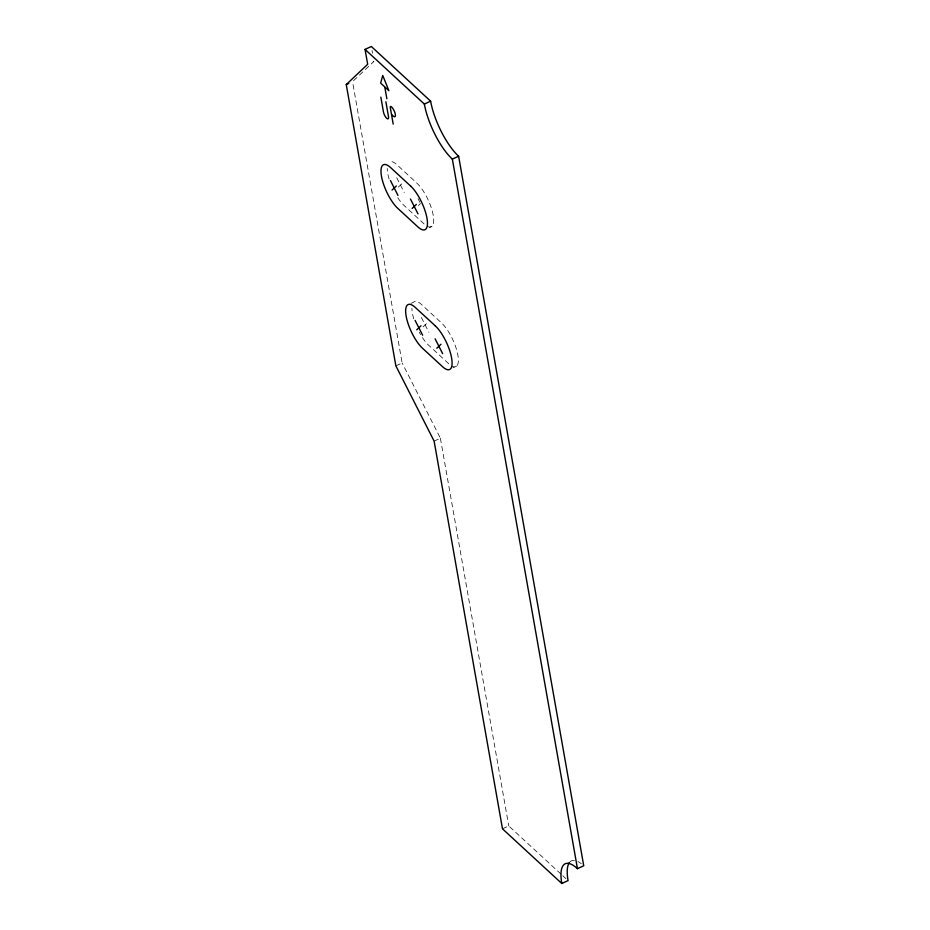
<?xml version="1.0" encoding="UTF-8"?>
<svg xmlns="http://www.w3.org/2000/svg" width="930" height="930" viewBox="0 0 930 930"><rect width="100%" height="100%" fill="white"/><g stroke="black" fill="none" stroke-linecap="round" stroke-linejoin="round"><path stroke-width="0.7" stroke-dasharray="4.65 3.49" d="M353.551 80.701L373.953 61.403L370.187 63.135M398.377 187.093L402.597 183.105M418.384 205.542L420.5 203.542M423.022 326.907L427.242 322.908M429.532 227.42L432.043 226.257M411.083 303.354L413.583 302.192A25.622 8.486 65.2 0 1 421.534 304.517L441.552 322.966A25.622 8.486 65.2 0 1 457.304 352.331A25.622 8.486 65.2 0 1 451.922 366.083M395.866 365.85L402.132 362.944L352.54 81.666M452.933 367.815L456.7 366.071M434.124 441.111L440.39 438.216L402.132 362.944M502.491 828.839L508.757 825.933L561.708 874.746M424.092 223.932L404.073 205.483A25.622 8.486 65.2 0 1 397.226 196.893M448.748 363.746L428.73 345.297A25.622 8.486 65.2 0 1 419.279 332.196M562.766 875.723L565.952 878.652M417.989 198.602L419.872 202.31M396.715 177.688L404.248 192.51M421.371 317.49L428.904 332.324M372.035 50.569L372.512 53.277M440.39 438.216L508.757 825.933M570.102 861.773A43.931 14.555 65.2 0 1 574.508 860.448M577.914 861.552A43.931 14.555 65.2 0 1 581.343 863.749M413.769 318.851A25.622 8.486 65.2 0 1 411.909 308.295M427.265 226.281A25.622 8.486 65.2 0 0 432.648 212.517A25.622 8.486 65.2 0 0 416.896 183.152L396.889 164.715A25.622 8.486 65.2 0 0 388.938 162.378M389.112 179.037A25.622 8.486 65.2 0 1 387.252 168.481"/><path stroke-width="1.4" d="M346.262 84.572L367.675 64.298L365.048 49.406L371.326 46.5L430.625 101.161A43.931 14.555 65.2 0 0 458.63 156.24L583.738 865.772L577.46 868.667A43.931 14.555 65.2 0 0 561.801 883.5L502.491 828.839L434.124 441.111L395.866 365.85L346.262 84.572L348.773 83.409M392.1 189.999L396.32 186M412.118 208.436L416.338 204.449M416.756 329.801L420.976 325.814M436.775 348.25L440.983 344.263M365.048 49.406L424.359 104.067L430.625 101.161M577.46 868.667L452.352 159.135L458.63 156.24M561.801 883.5L568.067 880.594A43.931 14.555 65.2 0 1 569.427 862.54M384.474 86.63L380.649 83.107L382.753 75.47L388.891 90.698L384.764 86.897L386.857 98.778M391.797 114.75L393.297 116.134A5.65 1.872 65.2 0 0 395.308 114.227A5.65 1.872 65.2 0 0 391.716 107.148L391.286 106.752A2.744 0.907 65.2 0 0 390.309 107.682L393.204 124.143M410.456 199.032L418 213.854M390.449 180.583L397.982 195.416M435.112 338.846L442.645 353.667M415.094 320.397L422.639 335.219M385.88 101.765L388.484 116.587A5.069 1.674 65.2 0 1 386.682 118.296A5.069 1.674 65.2 0 1 383.451 111.949L380.847 97.127M452.352 159.135A43.931 14.555 65.2 0 1 424.359 104.067M410.63 186.058L390.623 167.609A25.622 8.486 65.2 0 0 381.474 176.258A25.622 8.486 65.2 0 0 397.808 208.39L417.826 226.839A25.622 8.486 65.2 0 0 426.963 218.178A25.622 8.486 65.2 0 0 410.63 186.058M435.287 325.86L415.268 307.423A25.622 8.486 65.2 0 0 406.131 316.072A25.622 8.486 65.2 0 0 422.464 348.204L442.471 366.641A25.622 8.486 65.2 0 0 451.608 357.992A25.622 8.486 65.2 0 0 435.287 325.86"/></g></svg>
